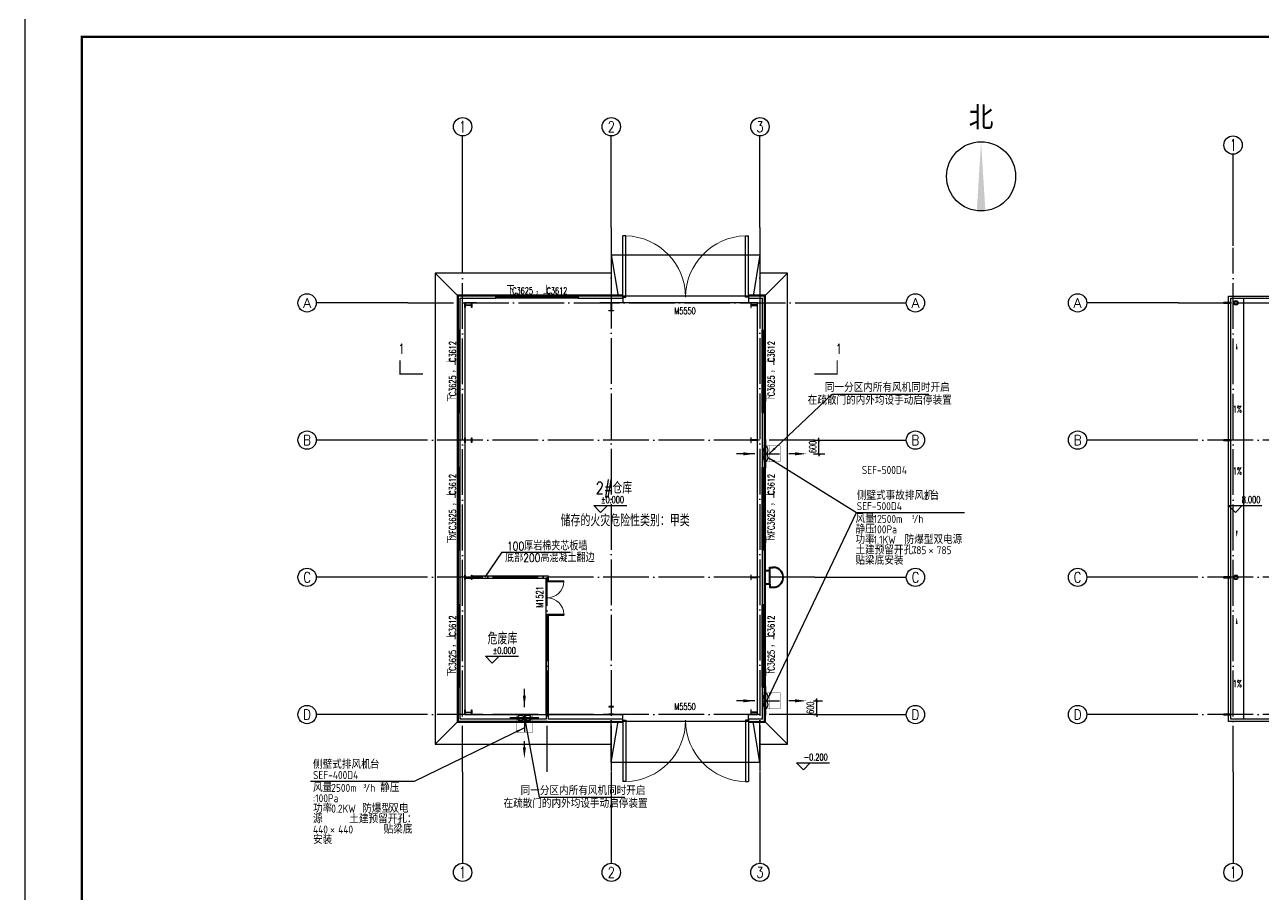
# Model space of a CAD drawing. Extents: x 4857502 to 7068445, y -422737 to 2032183.
# Drawn here: x 4857507 to 4911659, y -401828 to -363812 of the extents above; entities that cross this region are included whole.
import ezdxf
from ezdxf.enums import TextEntityAlignment as Align

# ---------------------------------------------------------------- set-up
doc = ezdxf.new("R2010")
doc.units = 0
doc.header["$LTSCALE"] = 1000
doc.header["$MEASUREMENT"] = 0
doc.linetypes.add('CENTER2', pattern=[1.125, 0.75, -0.125, 0.125, -0.125])
doc.linetypes.add('DOTE', pattern=[2.42, 2, -0.2, 0.02, -0.2])
doc.layers.get('0').update_dxf_attribs({"linetype": 'CONTINUOUS'})
doc.layers.get('Defpoints').update_dxf_attribs({"linetype": 'CONTINUOUS'})
for name, color, linetype in [('11', 134, 'CONTINUOUS'), ('AXIS', 3, 'CONTINUOUS'), ('AXIS_TEXT', 7, 'CONTINUOUS'), ('DIM_ELEV', 3, 'CONTINUOUS'), ('DIM_LEAD', 3, 'CONTINUOUS'), ('DIM_SYMB', 3, 'CONTINUOUS'), ('DOTE', 252, 'CONTINUOUS'), ('DUCT-排烟中心线', 5, 'CENTER2'), ('DUCT-排烟管', 2, 'CONTINUOUS'), ('DUCT-送风标注', 3, 'CONTINUOUS'), ('Prof', 2, 'CONTINUOUS'), ('PUB_DIM', 3, 'CONTINUOUS'), ('PUB_TEXT', 7, 'CONTINUOUS'), ('PUB_TITLE', 4, 'CONTINUOUS'), ('PUB_WALL', 9, 'CONTINUOUS'), ('STAIR', 251, 'CONTINUOUS'), ('TH_DIM', 3, 'CONTINUOUS'), ('TH_TEXT', 7, 'CONTINUOUS'), ('WALL-MOVE', 6, 'CONTINUOUS'), ('WINDOW', 4, 'CONTINUOUS'), ('WINDOW_TEXT', 7, 'CONTINUOUS'), ('雨水管', 5, 'CONTINUOUS')]:
    doc.layers.add(name, color=color, linetype=linetype)
doc.layers.add('_0', color=7, linetype='CONTINUOUS', lineweight=25)
doc.styles.add('_HZTXT', font='txt.shx', dxfattribs={"width": 0.8, "bigfont": 'HZTXT.shx'})
doc.styles.add('_TCH_AXIS', font='COMPLEX', dxfattribs={"bigfont": 'GBCBIG'})
doc.styles.add('_TCH_DIM', font='SIMPLEX', dxfattribs={"bigfont": 'GBCBIG'})
doc.styles.add('_TCH_DIM_T3', font='SIMPLEX', dxfattribs={"width": 0.705882, "bigfont": 'GBCBIG'})
doc.styles.add('_TCH_LABEL', font='COMPLEX', dxfattribs={"bigfont": 'GBCBIG'})
doc.styles.add('_TCH_WINDOW', font='SIMPLEX', dxfattribs={"height": 3.5, "bigfont": 'GBCBIG'})
doc.styles.add('COMPLEX', font='COMPLEX')
doc.styles.add('HT', font='')
doc.styles.get("Standard").update_dxf_attribs({"font": 'SCEIE', "bigfont": 'SCEIC'})
doc.styles.get('HT').set_extended_font_data('SimSun')
doc.dimstyles.new('_TCH_ARCH&&100', dxfattribs={"dimtxt": 297.5, "dimasz": 100, "dimexe": 250, "dimexo": 300, "dimgap": 126.25, "dimtad": 1, "dimdec": 0, "dimzin": 0, "dimdsep": 46, "dimtxsty": '_TCH_DIM_T3', "dimblk": 'ARCHTICK', "dimcen": 0.09, "dimclrt": 7, "dimazin": 2, "dimtfac": 1, "dimtdec": 0, "dimtix": 1, "dimtmove": 2, "dimatfit": 3, "dimfxl": 0, "dimtolj": 1, "dimtzin": 0, "dimarcsym": 0})

# ---------------------------------------------------------------- blocks, each defined once
blk = doc.blocks.new('_NORTH')
blk.add_circle((0, 0), 1200)
blk.add_solid([(-1191, 149), (-1191, -149), (1200, 0)])
blk = doc.blocks.new('_AXISO')
blk.add_circle((0, 0), 0.5)
at = {"layer": 'AXIS_TEXT', "style": 'COMPLEX', "width": 1.041667}
blk.add_attdef('A', text='', height=0.56, dxfattribs=at).set_placement((-0.25, -0.28), (0.25, -0.28), align=Align.FIT)
blk = doc.blocks.new('$TCHSYS$WIN2D')
for p, q in [((-0.5, 0.5), (0.5, 0.5)), ((-0.5, 0.5), (-0.5, -0.5)), ((0.5, 0.5), (0.5, -0.5)), ((0.5, 0.167), (-0.5, 0.167)), ((0.5, -0.167), (-0.5, -0.167)), ((-0.5, -0.5), (0.5, -0.5))]:
    blk.add_line(p, q)
blk = doc.blocks.new('$DorLib2D$00000002')
for p, q in [((-0.5, 0), (-0.5, 0.4875)), ((-0.475, 0.4875), (-0.5, 0.4875)), ((-0.475, 0), (-0.475, 0.4875)), ((0.475, 0), (0.475, 0.4875)), ((0.475, 0.4875), (0.5, 0.4875)), ((0.5, 0), (0.5, 0.4875)), ((-0.5, 0), (-0.475, 0)), ((0.5, 0), (0.475, 0))]:
    blk.add_line(p, q)
at = {"lineweight": 13}
for centre, start, end in [((-0.4875, 0), 0, 88.53072), ((0.4875, 0), 91.46928, 180)]:
    blk.add_arc(centre, 0.4875, start, end, dxfattribs=at)
blk = doc.blocks.new('SEF-550')
at = {"color": 2}
blk.add_line((-150, 630, -5400), (-150, -630, -5400), dxfattribs=at)
at = {"color": 2, "const_width": 20, "elevation": -2700}
blk.add_lwpolyline([(-300, 350), (-300, -350)], dxfattribs=at)
for centre in [(-150, 158, -2700), (-150, -157, -2700)]:
    blk.add_ellipse(centre, major_axis=(0, -158), ratio=0.68873)
at = {"layer": 'DIM_LEAD'}
for p, q in [((-1436, 0), (-1159, 0)), ((324, 0), (1123, 0))]:
    blk.add_line(p, q, dxfattribs=at)
for points in [[(-1936, 0, 0, 133, 0), (-1436, 0, 0, 0, 0)], [(324, 0, 0, 133, 0), (824, 0, 0, 0, 0)]]:
    blk.add_lwpolyline(points, format="xyseb", dxfattribs=at)
at = {"layer": 'DUCT-排烟中心线'}
blk.add_line((0, 0), (-790, 0), dxfattribs=at)
at = {"layer": 'DUCT-排烟管', "const_width": 15}
for points in [[(0, 350), (-790, 350)], [(-790, 350), (-790, -350)], [(0, -350), (0, 350)], [(-790, -350), (0, -350)]]:
    blk.add_lwpolyline(points, dxfattribs=at)
blk = doc.blocks.new('_ArchTick')
at = {"color": 0, "linetype": 'ByBlock', "const_width": 0.4}
blk.add_lwpolyline([(-0.5, -0.5), (0.5, 0.5)], dxfattribs=at)
blk = doc.blocks.new('*D180')
at = {"layer": 'Defpoints', "color": 0}
for p in [(4891689, -381972), (4892234, -381972), (4891689, -382572)]:
    blk.add_point(p, dxfattribs=at)
at = {"layer": 'TH_DIM', "color": 0, "lineweight": -2}
for p, q in [((4891989, -381972), (4892484, -381972)), ((4892234, -381972), (4892234, -381872)), ((4892234, -382572), (4892234, -381972)), ((4891989, -382572), (4892484, -382572)), ((4892234, -382572), (4892234, -382672))]:
    blk.add_line(p, q, dxfattribs=at)
at = {"layer": 'TH_DIM', "color": 0, "lineweight": -2, "xscale": 100, "yscale": 100, "zscale": 100}
for p, rotation in [((4892234, -381972), 270), ((4892234, -382572), 90)]:
    blk.add_blockref('_ArchTick', p, dxfattribs=dict(at, rotation=rotation))
at = {"layer": 'TH_DIM', "color": 7, "insert": (4891959, -382272), "char_height": 297.5, "attachment_point": 5, "rotation": 90, "style": '_TCH_DIM_T3'}
blk.add_mtext('\\A1;600', dxfattribs=at)
blk = doc.blocks.new('*D181')
at = {"layer": 'Defpoints', "color": 0}
for p in [(4891689, -393372), (4892133, -393372), (4891689, -393972)]:
    blk.add_point(p, dxfattribs=at)
at = {"layer": 'TH_DIM', "color": 0, "lineweight": -2}
for p, q in [((4891989, -393372), (4892383, -393372)), ((4892133, -393372), (4892133, -393272)), ((4892133, -393972), (4892133, -393372)), ((4891989, -393972), (4892383, -393972)), ((4892133, -393972), (4892133, -394072))]:
    blk.add_line(p, q, dxfattribs=at)
at = {"layer": 'TH_DIM', "color": 0, "lineweight": -2, "xscale": 100, "yscale": 100, "zscale": 100}
for p, rotation in [((4892133, -393372), 270), ((4892133, -393972), 90)]:
    blk.add_blockref('_ArchTick', p, dxfattribs=dict(at, rotation=rotation))
at = {"layer": 'TH_DIM', "color": 7, "insert": (4891858, -393672), "char_height": 297.5, "attachment_point": 5, "rotation": 90, "style": '_TCH_DIM_T3'}
blk.add_mtext('\\A1;600', dxfattribs=at)

msp = doc.modelspace()

# ---------------------------------------------------------------- hatches: boundary and pattern name
at = {"layer": 'Prof', "linetype": 'ByBlock'}
for points in [[(4877036.1, -376061.7), (4877036.1, -375971.7), (4877052.1, -375971.7), (4877052.1, -376171.7), (4877036.1, -376171.7), (4877036.1, -376081.7), (4876768.1, -376081.7), (4876768.1, -376171.7), (4876752.1, -376171.7), (4876752.1, -375971.7), (4876768.1, -375971.7), (4876768.1, -376061.7)], [(4883142.2, -375987.7), (4883052.2, -375987.7), (4883052.2, -375971.7), (4883252.2, -375971.7), (4883252.2, -375987.7), (4883162.2, -375987.7), (4883162.2, -376305.7), (4883252.2, -376305.7), (4883252.2, -376321.7), (4883052.2, -376321.7), (4883052.2, -376305.7), (4883142.2, -376305.7)], [(4889268.1, -376061.7), (4889268.1, -375971.7), (4889252.1, -375971.7), (4889252.1, -376171.7), (4889268.1, -376171.7), (4889268.1, -376081.7), (4889536.1, -376081.7), (4889536.1, -376171.7), (4889552.1, -376171.7), (4889552.1, -375971.7), (4889536.1, -375971.7), (4889536.1, -376061.7)], [(4877036.1, -381961.7), (4877036.1, -381871.7), (4877052.1, -381871.7), (4877052.1, -382071.7), (4877036.1, -382071.7), (4877036.1, -381981.7), (4876768.1, -381981.7), (4876768.1, -382071.7), (4876752.1, -382071.7), (4876752.1, -381871.7), (4876768.1, -381871.7), (4876768.1, -381961.7)], [(4889268.1, -381961.7), (4889268.1, -381871.7), (4889252.1, -381871.7), (4889252.1, -382071.7), (4889268.1, -382071.7), (4889268.1, -381981.7), (4889536.1, -381981.7), (4889536.1, -382071.7), (4889552.1, -382071.7), (4889552.1, -381871.7), (4889536.1, -381871.7), (4889536.1, -381961.7)], [(4877036.1, -387961.7), (4877036.1, -387871.7), (4877052.1, -387871.7), (4877052.1, -388071.7), (4877036.1, -388071.7), (4877036.1, -387981.7), (4876768.1, -387981.7), (4876768.1, -388071.7), (4876752.1, -388071.7), (4876752.1, -387871.7), (4876768.1, -387871.7), (4876768.1, -387961.7)], [(4889268.1, -387961.7), (4889268.1, -387871.7), (4889252.1, -387871.7), (4889252.1, -388071.7), (4889268.1, -388071.7), (4889268.1, -387981.7), (4889536.1, -387981.7), (4889536.1, -388071.7), (4889552.1, -388071.7), (4889552.1, -387871.7), (4889536.1, -387871.7), (4889536.1, -387961.7)], [(4883142.2, -393955.7), (4883052.2, -393955.7), (4883052.2, -393971.7), (4883252.2, -393971.7), (4883252.2, -393955.7), (4883162.2, -393955.7), (4883162.2, -393637.7), (4883252.2, -393637.7), (4883252.2, -393621.7), (4883052.2, -393621.7), (4883052.2, -393637.7), (4883142.2, -393637.7)], [(4877036.1, -393861.7), (4877036.1, -393771.7), (4877052.1, -393771.7), (4877052.1, -393971.7), (4877036.1, -393971.7), (4877036.1, -393881.7), (4876768.1, -393881.7), (4876768.1, -393971.7), (4876752.1, -393971.7), (4876752.1, -393771.7), (4876768.1, -393771.7), (4876768.1, -393861.7)], [(4889268.1, -393861.7), (4889268.1, -393771.7), (4889252.1, -393771.7), (4889252.1, -393971.7), (4889268.1, -393971.7), (4889268.1, -393881.7), (4889536.1, -393881.7), (4889536.1, -393971.7), (4889552.1, -393971.7), (4889552.1, -393771.7), (4889536.1, -393771.7), (4889536.1, -393861.7)]]:
    msp.add_hatch(color=256, dxfattribs=at).paths.add_polyline_path(points)
at = {"layer": 'PUB_WALL'}
for points in [[(4876452.1, -375671.7), (4876452.1, -377171.7), (4876482.1, -377141.7), (4876482.1, -375701.7)], [(4878102.1, -375671.7), (4876452.1, -375671.7), (4876482.1, -375701.7), (4878072.1, -375701.7)], [(4876552.1, -377171.7), (4876552.1, -375771.7), (4876522.1, -375741.7), (4876522.1, -377141.7)], [(4876552.1, -375771.7), (4878102.1, -375771.7), (4878072.1, -375741.7), (4876522.1, -375741.7)], [(4878102.1, -375771.7), (4878102.1, -375671.7), (4878072.1, -375701.7), (4878072.1, -375741.7)], [(4883652.1, -375671.7), (4881702.1, -375671.7), (4881732.1, -375701.7), (4883622.1, -375701.7)], [(4881702.1, -375671.7), (4881702.1, -375771.7), (4881732.1, -375741.7), (4881732.1, -375701.7)], [(4881702.1, -375771.7), (4883652.1, -375771.7), (4883622.1, -375741.7), (4881732.1, -375741.7)], [(4883652.1, -375771.7), (4883652.1, -375671.7), (4883622.1, -375701.7), (4883622.1, -375741.7)], [(4889852.1, -375671.7), (4889152.1, -375671.7), (4889182.1, -375701.7), (4889822.1, -375701.7)], [(4889152.1, -375671.7), (4889152.1, -375771.7), (4889182.1, -375741.7), (4889182.1, -375701.7)], [(4889152.1, -375771.7), (4889752.1, -375771.7), (4889782.1, -375741.7), (4889182.1, -375741.7)], [(4889752.1, -375771.7), (4889752.1, -377171.7), (4889782.1, -377141.7), (4889782.1, -375741.7)], [(4889852.1, -377171.7), (4889852.1, -375671.7), (4889822.1, -375701.7), (4889822.1, -377141.7)], [(4876452.1, -377171.7), (4876552.1, -377171.7), (4876522.1, -377141.7), (4876482.1, -377141.7)], [(4889752.1, -377171.7), (4889852.1, -377171.7), (4889822.1, -377141.7), (4889782.1, -377141.7)], [(4876552.1, -380771.7), (4876452.1, -380771.7), (4876482.1, -380801.7), (4876522.1, -380801.7)], [(4876452.1, -380771.7), (4876452.1, -383171.7), (4876482.1, -383141.7), (4876482.1, -380801.7)], [(4876552.1, -383171.7), (4876552.1, -380771.7), (4876522.1, -380801.7), (4876522.1, -383141.7)], [(4889852.1, -380771.7), (4889752.1, -380771.7), (4889782.1, -380801.7), (4889822.1, -380801.7)], [(4889752.1, -380771.7), (4889752.1, -383171.7), (4889782.1, -383141.7), (4889782.1, -380801.7)], [(4889852.1, -383171.7), (4889852.1, -380771.7), (4889822.1, -380801.7), (4889822.1, -383141.7)], [(4876452.1, -383171.7), (4876552.1, -383171.7), (4876522.1, -383141.7), (4876482.1, -383141.7)], [(4889752.1, -383171.7), (4889852.1, -383171.7), (4889822.1, -383141.7), (4889782.1, -383141.7)], [(4876552.1, -386771.7), (4876452.1, -386771.7), (4876482.1, -386801.7), (4876522.1, -386801.7)], [(4876452.1, -386771.7), (4876452.1, -389171.7), (4876482.1, -389141.7), (4876482.1, -386801.7)], [(4876552.1, -389171.7), (4876552.1, -386771.7), (4876522.1, -386801.7), (4876522.1, -389141.7)], [(4889852.1, -386771.7), (4889752.1, -386771.7), (4889782.1, -386801.7), (4889822.1, -386801.7)], [(4889752.1, -386771.7), (4889752.1, -389171.7), (4889782.1, -389141.7), (4889782.1, -386801.7)], [(4889852.1, -389171.7), (4889852.1, -386771.7), (4889822.1, -386801.7), (4889822.1, -389141.7)], [(4880402.1, -387921.7), (4877052.1, -387921.7), (4877052.1, -387951.7), (4880372.1, -387951.7)], [(4877052.1, -388021.7), (4877052.1, -387921.7), (4877082.1, -387921.7), (4877082.1, -388021.7)], [(4880302.1, -388021.7), (4877052.1, -388021.7), (4877052.1, -387991.7), (4880332.1, -387991.7)], [(4880302.1, -388021.7), (4880302.1, -388121.7), (4880322.1, -388101.7), (4880322.1, -388001.7)], [(4880302.1, -388121.7), (4880402.1, -388121.7), (4880382.1, -388101.7), (4880322.1, -388101.7)], [(4880402.1, -388121.7), (4880402.1, -387921.7), (4880382.1, -387941.7), (4880382.1, -388101.7)], [(4876452.1, -389171.7), (4876552.1, -389171.7), (4876522.1, -389141.7), (4876482.1, -389141.7)], [(4889752.1, -389171.7), (4889852.1, -389171.7), (4889822.1, -389141.7), (4889782.1, -389141.7)], [(4880402.1, -389621.7), (4880302.1, -389621.7), (4880322.1, -389641.7), (4880382.1, -389641.7)], [(4880302.1, -389621.7), (4880302.1, -394171.7), (4880322.1, -394191.7), (4880322.1, -389641.7)], [(4880402.1, -394171.7), (4880402.1, -389621.7), (4880382.1, -389641.7), (4880382.1, -394191.7)], [(4876552.1, -392771.7), (4876452.1, -392771.7), (4876482.1, -392801.7), (4876522.1, -392801.7)], [(4876452.1, -392771.7), (4876452.1, -394271.7), (4876482.1, -394241.7), (4876482.1, -392801.7)], [(4876552.1, -394171.7), (4876552.1, -392771.7), (4876522.1, -392801.7), (4876522.1, -394201.7)], [(4889852.1, -392771.7), (4889752.1, -392771.7), (4889782.1, -392801.7), (4889822.1, -392801.7)], [(4889752.1, -392771.7), (4889752.1, -394171.7), (4889782.1, -394201.7), (4889782.1, -392801.7)], [(4889852.1, -394271.7), (4889852.1, -392771.7), (4889822.1, -392801.7), (4889822.1, -394241.7)], [(4880302.1, -394171.7), (4876552.1, -394171.7), (4876522.1, -394201.7), (4880332.1, -394201.7)], [(4883652.1, -394171.7), (4880402.1, -394171.7), (4880372.1, -394201.7), (4883622.1, -394201.7)], [(4883652.1, -394271.7), (4883652.1, -394171.7), (4883622.1, -394201.7), (4883622.1, -394241.7)], [(4889752.1, -394171.7), (4889152.1, -394171.7), (4889182.1, -394201.7), (4889782.1, -394201.7)], [(4889152.1, -394171.7), (4889152.1, -394271.7), (4889182.1, -394241.7), (4889182.1, -394201.7)], [(4880352.1, -394271.7), (4876452.1, -394271.7), (4876482.1, -394241.7), (4880352.1, -394241.7)], [(4880352.1, -394271.7), (4883652.1, -394271.7), (4883622.1, -394241.7), (4880352.1, -394241.7)], [(4889152.1, -394271.7), (4889852.1, -394271.7), (4889822.1, -394241.7), (4889182.1, -394241.7)]]:
    msp.add_hatch(color=256, dxfattribs=at).paths.add_polyline_path(points)

# ---------------------------------------------------------------- linework, layer by layer
for p, q in [((4890072.1, -387522.7), (4890252.1, -387522.7)), ((4890072.1, -387671.7), (4890072.1, -387522.7)), ((4890102.1, -387551.7), (4890237.3, -387551.7)), ((4890102.1, -387671.7), (4890102.1, -387551.7)), ((4890072.1, -388271.7), (4890072.1, -388420.7)), ((4890072.1, -388420.7), (4890252.1, -388420.7)), ((4890102.1, -388271.7), (4890102.1, -388391.7)), ((4890102.1, -388391.7), (4890237.3, -388391.7))]:
    msp.add_line(p, q)
for points in [[(4910791.1, -375771.7), (4910791.1, -394171.7)], [(4889852.1, -388271.7), (4890102.1, -388271.7), (4890102.1, -387671.7), (4889852.1, -387671.7)], [(4889852.1, -388241.7), (4890072.1, -388241.7), (4890072.1, -387701.7), (4889852.1, -387701.7)]]:
    msp.add_lwpolyline(points)
at = {"color": 0}
msp.add_lwpolyline([(4880302.1, -388021.7), (4876752.1, -388021.7), (4876752.1, -393971.7), (4880302.1, -393971.7)], close=True, dxfattribs=at)
for radius, start, end in [(450, 266.17745, 93.82255), (420, 270, 90)]:
    msp.add_arc((4890237.3, -387971.7), radius, start, end)
at = {"layer": '11'}
for centre, radius in [((4910462.1, -375971.7), 100), ((4910462.1, -375971.7), 80), ((4910462.1, -387971.7), 100), ((4910462.1, -387971.7), 80)]:
    msp.add_circle(centre, radius, dxfattribs=at)
at = {"layer": '_0', "color": 0}
for p, q in [((4883652.1, -375671.7), (4883652.1, -375631.7)), ((4883652.1, -375771.7), (4883652.1, -375971.7)), ((4889152.1, -375671.7), (4889152.1, -375631.7)), ((4889152.1, -375771.7), (4889152.1, -375971.7)), ((4910791.1, -381971.7), (4910341.1, -381971.7)), ((4883652.1, -394171.7), (4883652.1, -393971.7)), ((4889152.1, -394171.7), (4889152.1, -393971.7)), ((4883652.1, -394271.7), (4883652.1, -394311.7)), ((4889152.1, -394271.7), (4889152.1, -394311.7))]:
    msp.add_line(p, q, dxfattribs=at)
for points in [[(4883652.1, -375631.7), (4876412.1, -375631.7), (4876412.1, -394311.7), (4883652.1, -394311.7)], [(4889152.1, -394311.7), (4889892.1, -394311.7), (4889892.1, -375631.7), (4889152.1, -375631.7)], [(4877252.1, -375971.7), (4876752.1, -375971.7), (4876752.1, -393971.7), (4880302.1, -393971.7)], [(4889152.1, -393971.7), (4889552.1, -393971.7), (4889552.1, -375971.7), (4882652.1, -375971.7)], [(4880402.1, -393971.7), (4883652.1, -393971.7)]]:
    msp.add_lwpolyline(points, dxfattribs=at)
for points in [[(4910141.1, -375671.7), (4923541.1, -375671.7), (4923541.1, -394271.7), (4910141.1, -394271.7)], [(4910241.1, -375771.7), (4923441.1, -375771.7), (4923441.1, -394171.7), (4910241.1, -394171.7)]]:
    msp.add_lwpolyline(points, close=True, dxfattribs=at)
at = {"layer": 'AXIS', "color": 0}
for p, q in [((4876652.1, -372671.7), (4876652.1, -368671.7)), ((4883152.1, -372671.7), (4883152.1, -368671.7)), ((4889652.1, -372671.7), (4889652.1, -368671.7)), ((4910341.1, -373471.7), (4910341.1, -369471.7)), ((4874252.1, -375971.7), (4870252.1, -375971.7)), ((4892052.1, -375971.7), (4896052.1, -375971.7)), ((4907941.1, -375971.7), (4903941.1, -375971.7)), ((4874252.1, -381971.7), (4870252.1, -381971.7)), ((4892052.1, -381971.7), (4896052.1, -381971.7)), ((4907941.1, -381971.7), (4903941.1, -381971.7)), ((4874252.1, -387971.7), (4870252.1, -387971.7)), ((4892052.1, -387971.7), (4896052.1, -387971.7)), ((4907941.1, -387971.7), (4903941.1, -387971.7)), ((4874252.1, -393971.7), (4870252.1, -393971.7)), ((4892052.1, -393971.7), (4896052.1, -393971.7)), ((4907941.1, -393971.7), (4903941.1, -393971.7)), ((4876652.1, -396471.7), (4876652.1, -400471.7)), ((4883152.1, -396471.7), (4883152.1, -400471.7)), ((4889652.1, -396471.7), (4889652.1, -400471.7)), ((4910341.1, -396471.7), (4910341.1, -400471.7))]:
    msp.add_line(p, q, dxfattribs=at)
at = {"layer": 'DIM_ELEV'}
for p, q in [((4882682.4, -385132.9), (4882382.4, -384832.9)), ((4882382.4, -384832.9), (4883832.4, -384832.9)), ((4882682.4, -385132.9), (4882982.4, -384832.9)), ((4910441.1, -385132.9), (4910141.1, -384832.9)), ((4910141.1, -384832.9), (4911591.1, -384832.9)), ((4910441.1, -385132.9), (4910741.1, -384832.9)), ((4877951.4, -391724.3), (4877651.4, -391424.3)), ((4877651.4, -391424.3), (4879101.4, -391424.3)), ((4877951.4, -391724.3), (4878251.4, -391424.3)), ((4891550.7, -396388.1), (4891250.7, -396088.1)), ((4891250.7, -396088.1), (4892700.7, -396088.1)), ((4891550.7, -396388.1), (4891850.7, -396088.1))]:
    msp.add_line(p, q, dxfattribs=at)
at = {"layer": 'DIM_LEAD', "color": 0}
for p, q in [((4890052.1, -382571.7), (4892815.4, -379962.5)), ((4892815.4, -379962.5), (4897044.6, -379962.5)), ((4879352.1, -394121.7), (4880001.7, -397590.9)), ((4880001.7, -397590.9), (4883745.2, -397590.9))]:
    msp.add_line(p, q, dxfattribs=at)
for points in [[(4890052.1, -382571.7, 0, 93.3, 0), (4890306.6, -382331.4, 0, 0, 0)], [(4879352.1, -394121.7, 0, 93.3, 0), (4879416.5, -394465.7, 0, 0, 0)]]:
    msp.add_lwpolyline(points, format="xyseb", dxfattribs=at)
at = {"layer": 'DIM_SYMB'}
for points in [[(4910499.3, -380367, 0, 0, 0), (4910499.3, -377707.7, 0, 80, 0), (4910499.3, -378007.7, 0, 0, 0)], [(4910499.3, -383576.3, 0, 0, 0), (4910499.3, -386235.6, 0, 80, 0), (4910499.3, -385935.6, 0, 0, 0)], [(4910499.3, -392367, 0, 0, 0), (4910499.3, -389707.7, 0, 80, 0), (4910499.3, -390007.7, 0, 0, 0)]]:
    msp.add_lwpolyline(points, format="xyseb", dxfattribs=at)
at = {"layer": 'DIM_SYMB', "color": 0, "const_width": 50}
for points in [[(4873913.8, -378481.4), (4873913.8, -379081.4), (4874913.8, -379081.4)], [(4892032.5, -379081.4), (4893032.5, -379081.4), (4893032.5, -378481.4)]]:
    msp.add_lwpolyline(points, dxfattribs=at)
at = {"layer": 'DOTE', "linetype": 'DOTE'}
for p, q in [((4876652.1, -396471.7), (4876652.1, -372671.7)), ((4883152.1, -372671.7), (4883152.1, -396471.7)), ((4889652.1, -372671.7), (4889652.1, -396471.7)), ((4910341.1, -396471.7), (4910341.1, -373571.7)), ((4874252.1, -375971.7), (4892052.1, -375971.7)), ((4907941.1, -375971.7), (4925741.1, -375971.7)), ((4892052.1, -381971.7), (4874252.1, -381971.7)), ((4925741.1, -381971.7), (4907941.1, -381971.7)), ((4892052.1, -387971.7), (4874252.1, -387971.7)), ((4880352.1, -396471.7), (4880352.1, -387971.7)), ((4925741.1, -387971.7), (4907941.1, -387971.7)), ((4892052.1, -393971.7), (4874252.1, -393971.7)), ((4925741.1, -393971.7), (4907941.1, -393971.7))]:
    msp.add_line(p, q, dxfattribs=at)
at = {"layer": 'DUCT-送风标注'}
for p, q in [((4890010.6, -382729.2), (4893874.6, -385140.2)), ((4890010.6, -382729.2), (4893874.6, -385140.2)), ((4889982.3, -393320.2), (4893874.6, -385140.2)), ((4893874.6, -385140.2), (4898595.6, -385140.2)), ((4879352.1, -394555.5), (4874532, -396897.1)), ((4879352.1, -394555.5), (4874532, -396897.1)), ((4874532, -396897.1), (4870005.6, -396897.1))]:
    msp.add_line(p, q, dxfattribs=at)
for points in [[(4890010.6, -382729.2, 0, 93.3, 0), (4890307.5, -382914.4, 0, 0, 0)], [(4890010.6, -382729.2, 0, 93.3, 0), (4890307.5, -382914.4, 0, 0, 0)], [(4889982.3, -393320.2, 0, 93.3, 0), (4890132.7, -393004.1, 0, 0, 0)], [(4879352.1, -394555.5, 0, 93.3, 0), (4879037.3, -394708.4, 0, 0, 0)], [(4879352.1, -394555.5, 0, 93.3, 0), (4879037.3, -394708.4, 0, 0, 0)]]:
    msp.add_lwpolyline(points, format="xyseb", dxfattribs=at)
at = {"layer": 'Prof', "linetype": 'ByBlock'}
for points in [[(4876752.1, -376171.7), (4876752.1, -375971.7), (4876768.1, -375971.7), (4876768.1, -376061.7), (4877036.1, -376061.7), (4877036.1, -375971.7), (4877052.1, -375971.7), (4877052.1, -376171.7), (4877036.1, -376171.7), (4877036.1, -376081.7), (4876768.1, -376081.7), (4876768.1, -376171.7)], [(4883252.2, -376321.7), (4883052.2, -376321.7), (4883052.2, -376305.7), (4883142.2, -376305.7), (4883142.2, -375987.7), (4883052.2, -375987.7), (4883052.2, -375971.7), (4883252.2, -375971.7), (4883252.2, -375987.7), (4883162.2, -375987.7), (4883162.2, -376305.7), (4883252.2, -376305.7)], [(4889552.1, -376171.7), (4889552.1, -375971.7), (4889536.1, -375971.7), (4889536.1, -376061.7), (4889268.1, -376061.7), (4889268.1, -375971.7), (4889252.1, -375971.7), (4889252.1, -376171.7), (4889268.1, -376171.7), (4889268.1, -376081.7), (4889536.1, -376081.7), (4889536.1, -376171.7)], [(4876752.1, -382071.7), (4876752.1, -381871.7), (4876768.1, -381871.7), (4876768.1, -381961.7), (4877036.1, -381961.7), (4877036.1, -381871.7), (4877052.1, -381871.7), (4877052.1, -382071.7), (4877036.1, -382071.7), (4877036.1, -381981.7), (4876768.1, -381981.7), (4876768.1, -382071.7)], [(4889552.1, -382071.7), (4889552.1, -381871.7), (4889536.1, -381871.7), (4889536.1, -381961.7), (4889268.1, -381961.7), (4889268.1, -381871.7), (4889252.1, -381871.7), (4889252.1, -382071.7), (4889268.1, -382071.7), (4889268.1, -381981.7), (4889536.1, -381981.7), (4889536.1, -382071.7)], [(4876752.1, -388071.7), (4876752.1, -387871.7), (4876768.1, -387871.7), (4876768.1, -387961.7), (4877036.1, -387961.7), (4877036.1, -387871.7), (4877052.1, -387871.7), (4877052.1, -388071.7), (4877036.1, -388071.7), (4877036.1, -387981.7), (4876768.1, -387981.7), (4876768.1, -388071.7)], [(4889552.1, -388071.7), (4889552.1, -387871.7), (4889536.1, -387871.7), (4889536.1, -387961.7), (4889268.1, -387961.7), (4889268.1, -387871.7), (4889252.1, -387871.7), (4889252.1, -388071.7), (4889268.1, -388071.7), (4889268.1, -387981.7), (4889536.1, -387981.7), (4889536.1, -388071.7)], [(4883252.2, -393621.7), (4883052.2, -393621.7), (4883052.2, -393637.7), (4883142.2, -393637.7), (4883142.2, -393955.7), (4883052.2, -393955.7), (4883052.2, -393971.7), (4883252.2, -393971.7), (4883252.2, -393955.7), (4883162.2, -393955.7), (4883162.2, -393637.7), (4883252.2, -393637.7)], [(4876752.1, -393971.7), (4876752.1, -393771.7), (4876768.1, -393771.7), (4876768.1, -393861.7), (4877036.1, -393861.7), (4877036.1, -393771.7), (4877052.1, -393771.7), (4877052.1, -393971.7), (4877036.1, -393971.7), (4877036.1, -393881.7), (4876768.1, -393881.7), (4876768.1, -393971.7)], [(4889552.1, -393971.7), (4889552.1, -393771.7), (4889536.1, -393771.7), (4889536.1, -393861.7), (4889268.1, -393861.7), (4889268.1, -393771.7), (4889252.1, -393771.7), (4889252.1, -393971.7), (4889268.1, -393971.7), (4889268.1, -393881.7), (4889536.1, -393881.7), (4889536.1, -393971.7)]]:
    msp.add_lwpolyline(points, close=True, dxfattribs=at)
at = {"layer": 'PUB_DIM'}
for q in [(4877629.5, -387971.7), (4881368.1, -386867.2)]:
    msp.add_line((4878373.5, -386867.2), q, dxfattribs=at)
at = {"layer": 'PUB_TITLE', "color": 4}
msp.add_lwpolyline([(4857507.2, -422737.3), (4941607.2, -422737.3), (4941607.2, -363337.3), (4857507.2, -363337.3)], close=True, dxfattribs=at)
at = {"layer": 'PUB_TITLE', "color": 4, "const_width": 100}
msp.add_lwpolyline([(4860007.2, -421737.3), (4940607.2, -421737.3), (4940607.2, -364337.3), (4860007.2, -364337.3)], close=True, dxfattribs=at)
at = {"layer": 'STAIR'}
for p, q in [((4883152.1, -373871.7), (4889652.1, -373871.7)), ((4883152.1, -373871.7), (4883452.1, -375671.7)), ((4883152.1, -373871.7), (4883152.1, -375671.7)), ((4889652.1, -373871.7), (4889352.1, -375671.7)), ((4889652.1, -373871.7), (4889652.1, -375671.7)), ((4876412.1, -375631.7), (4875452.1, -374671.7)), ((4889892.1, -375631.7), (4890852.1, -374671.7)), ((4875452.1, -395271.7), (4876412.1, -394311.7)), ((4883152.1, -396071.7), (4883452.1, -394271.7)), ((4883152.1, -396071.7), (4883152.1, -394271.7)), ((4889652.1, -396071.7), (4889352.1, -394271.7)), ((4889652.1, -396071.7), (4889652.1, -394271.7)), ((4890852.1, -395271.7), (4889892.1, -394311.7)), ((4889652.1, -396071.7), (4883152.1, -396071.7))]:
    msp.add_line(p, q, dxfattribs=at)
for points in [[(4883152.1, -374671.7), (4875452.1, -374671.7), (4875452.1, -395271.7), (4883152.1, -395271.7)], [(4889652.1, -395271.7), (4890852.1, -395271.7), (4890852.1, -374671.7), (4889652.1, -374671.7)]]:
    msp.add_lwpolyline(points, dxfattribs=at)
at = {"layer": 'WALL-MOVE'}
for p, q in [((4876452.1, -375671.7), (4876452.1, -377171.7)), ((4878102.1, -375671.7), (4876452.1, -375671.7)), ((4876552.1, -377171.7), (4876552.1, -375771.7)), ((4876552.1, -375771.7), (4878102.1, -375771.7)), ((4878102.1, -375771.7), (4878102.1, -375671.7)), ((4883652.1, -375671.7), (4881702.1, -375671.7)), ((4881702.1, -375671.7), (4881702.1, -375771.7)), ((4881702.1, -375771.7), (4883652.1, -375771.7)), ((4883652.1, -375771.7), (4883652.1, -375671.7)), ((4889852.1, -375671.7), (4889152.1, -375671.7)), ((4889152.1, -375671.7), (4889152.1, -375771.7)), ((4889152.1, -375771.7), (4889752.1, -375771.7)), ((4889752.1, -375771.7), (4889752.1, -377171.7)), ((4889852.1, -377171.7), (4889852.1, -375671.7)), ((4876452.1, -377171.7), (4876552.1, -377171.7)), ((4889752.1, -377171.7), (4889852.1, -377171.7)), ((4876552.1, -380771.7), (4876452.1, -380771.7)), ((4876452.1, -380771.7), (4876452.1, -383171.7)), ((4876552.1, -383171.7), (4876552.1, -380771.7)), ((4889852.1, -380771.7), (4889752.1, -380771.7)), ((4889752.1, -380771.7), (4889752.1, -383171.7)), ((4889852.1, -383171.7), (4889852.1, -380771.7)), ((4876452.1, -383171.7), (4876552.1, -383171.7)), ((4889752.1, -383171.7), (4889852.1, -383171.7)), ((4876552.1, -386771.7), (4876452.1, -386771.7)), ((4876452.1, -386771.7), (4876452.1, -389171.7)), ((4876552.1, -389171.7), (4876552.1, -386771.7)), ((4889852.1, -386771.7), (4889752.1, -386771.7)), ((4889752.1, -386771.7), (4889752.1, -389171.7)), ((4889852.1, -389171.7), (4889852.1, -386771.7)), ((4880402.1, -387921.7), (4877052.1, -387921.7)), ((4877052.1, -388021.7), (4877052.1, -387921.7)), ((4880302.1, -388021.7), (4877052.1, -388021.7)), ((4880302.1, -388021.7), (4880302.1, -388121.7)), ((4880302.1, -388121.7), (4880402.1, -388121.7)), ((4880402.1, -388121.7), (4880402.1, -387921.7)), ((4876452.1, -389171.7), (4876552.1, -389171.7)), ((4889752.1, -389171.7), (4889852.1, -389171.7)), ((4880402.1, -389621.7), (4880302.1, -389621.7)), ((4880302.1, -389621.7), (4880302.1, -394171.7)), ((4880402.1, -394171.7), (4880402.1, -389621.7)), ((4876552.1, -392771.7), (4876452.1, -392771.7)), ((4876452.1, -392771.7), (4876452.1, -394271.7)), ((4876552.1, -394171.7), (4876552.1, -392771.7)), ((4889852.1, -392771.7), (4889752.1, -392771.7)), ((4889752.1, -392771.7), (4889752.1, -394171.7)), ((4889852.1, -394271.7), (4889852.1, -392771.7)), ((4880302.1, -394171.7), (4876552.1, -394171.7)), ((4883652.1, -394171.7), (4880402.1, -394171.7)), ((4883652.1, -394271.7), (4883652.1, -394171.7)), ((4889752.1, -394171.7), (4889152.1, -394171.7)), ((4889152.1, -394171.7), (4889152.1, -394271.7)), ((4880352.1, -394271.7), (4876452.1, -394271.7)), ((4880352.1, -394271.7), (4883652.1, -394271.7)), ((4889152.1, -394271.7), (4889852.1, -394271.7))]:
    msp.add_line(p, q, dxfattribs=at)
at = {"layer": 'WINDOW'}
for p, q in [((4889152.1, -375671.7), (4883652.1, -375671.7)), ((4889152.1, -394271.7), (4883652.1, -394271.7))]:
    msp.add_line(p, q, dxfattribs=at)
at = {"layer": '雨水管'}
for points in [[(4910241.1, -375938.9), (4910241.1, -376004.5), (4909941.1, -376004.5), (4909941.1, -375938.9)], [(4910241.1, -381938.9), (4910241.1, -382004.5), (4909941.1, -382004.5), (4909941.1, -381938.9)], [(4910241.1, -387938.9), (4910241.1, -388004.5), (4909941.1, -388004.5), (4909941.1, -387938.9)], [(4910241.1, -393938.9), (4910241.1, -394004.5), (4909941.1, -394004.5), (4909941.1, -393938.9)]]:
    msp.add_lwpolyline(points, close=True, dxfattribs=at)

# ---------------------------------------------------------------- block references
at = {"xscale": -1}
for p in [(4889752.1, -382571.7), (4889752.1, -393371.7)]:
    msp.add_blockref('SEF-550', p, dxfattribs=at)
at = {"xscale": -1, "rotation": 270}
msp.add_blockref('SEF-550', (4879352.1, -393971.7), dxfattribs=at)
at = {"layer": 'AXIS', "color": 0}
ref = msp.add_blockref('_AXISO', (4876652.1, -368271.7), dxfattribs=dict(at, xscale=800, yscale=800, zscale=800))
ref.add_attrib('A', '1', dxfattribs={"layer": 'AXIS_TEXT', "color": 0, "height": 514.7, "style": '_TCH_AXIS'}).set_placement((4876541.8, -368529), (4876762.4, -368529), align=Align.FIT)
ref = msp.add_blockref('_AXISO', (4883152.1, -368271.7), dxfattribs=dict(at, xscale=800, yscale=800, zscale=800))
ref.add_attrib('A', '2', dxfattribs={"layer": 'AXIS_TEXT', "color": 0, "height": 465.9, "style": '_TCH_AXIS'}).set_placement((4882996.8, -368504.6), (4883307.4, -368504.6), align=Align.FIT)
ref = msp.add_blockref('_AXISO', (4889652.1, -368271.7), dxfattribs=dict(at, xscale=800, yscale=800, zscale=800))
ref.add_attrib('A', '3', dxfattribs={"layer": 'AXIS_TEXT', "color": 0, "height": 465.9, "style": '_TCH_AXIS'}).set_placement((4889496.8, -368504.6), (4889807.4, -368504.6), align=Align.FIT)
ref = msp.add_blockref('_AXISO', (4910341.1, -369071.7), dxfattribs=dict(at, xscale=800, yscale=800, zscale=800))
ref.add_attrib('A', '1', dxfattribs={"layer": 'AXIS_TEXT', "color": 0, "height": 514.7, "style": '_TCH_AXIS'}).set_placement((4910230.8, -369329), (4910451.4, -369329), align=Align.FIT)
ref = msp.add_blockref('_AXISO', (4869852.1, -375971.7), dxfattribs=dict(at, xscale=800, yscale=800, zscale=800))
ref.add_attrib('A', 'A', dxfattribs={"layer": 'AXIS_TEXT', "color": 0, "height": 425.2, "style": '_TCH_AXIS'}).set_placement((4869669.9, -376184.2), (4870034.3, -376184.2), align=Align.FIT)
ref = msp.add_blockref('_AXISO', (4896452.1, -375971.7), dxfattribs=dict(at, xscale=800, yscale=800, zscale=800))
ref.add_attrib('A', 'A', dxfattribs={"layer": 'AXIS_TEXT', "color": 0, "height": 425.2, "style": '_TCH_AXIS'}).set_placement((4896269.9, -376184.2), (4896634.3, -376184.2), align=Align.FIT)
ref = msp.add_blockref('_AXISO', (4903541.1, -375971.7), dxfattribs=dict(at, xscale=800, yscale=800, zscale=800))
ref.add_attrib('A', 'A', dxfattribs={"layer": 'AXIS_TEXT', "color": 0, "height": 425.2, "style": '_TCH_AXIS'}).set_placement((4903358.8, -376184.2), (4903723.3, -376184.2), align=Align.FIT)
ref = msp.add_blockref('_AXISO', (4869852.1, -381971.7), dxfattribs=dict(at, xscale=800, yscale=800, zscale=800))
ref.add_attrib('A', 'B', dxfattribs={"layer": 'AXIS_TEXT', "color": 0, "height": 435.3, "style": '_TCH_AXIS'}).set_placement((4869675.9, -382189.3), (4870028.3, -382189.3), align=Align.FIT)
ref = msp.add_blockref('_AXISO', (4896452.1, -381971.7), dxfattribs=dict(at, xscale=800, yscale=800, zscale=800))
ref.add_attrib('A', 'B', dxfattribs={"layer": 'AXIS_TEXT', "color": 0, "height": 435.3, "style": '_TCH_AXIS'}).set_placement((4896275.9, -382189.3), (4896628.3, -382189.3), align=Align.FIT)
ref = msp.add_blockref('_AXISO', (4903541.1, -381971.7), dxfattribs=dict(at, xscale=800, yscale=800, zscale=800))
ref.add_attrib('A', 'B', dxfattribs={"layer": 'AXIS_TEXT', "color": 0, "height": 435.3, "style": '_TCH_AXIS'}).set_placement((4903364.9, -382189.3), (4903717.2, -382189.3), align=Align.FIT)
ref = msp.add_blockref('_AXISO', (4869852.1, -387971.7), dxfattribs=dict(at, xscale=800, yscale=800, zscale=800))
ref.add_attrib('A', 'C', dxfattribs={"layer": 'AXIS_TEXT', "color": 0, "height": 455.7, "style": '_TCH_AXIS'}).set_placement((4869689.4, -388199.5), (4870014.8, -388199.5), align=Align.FIT)
ref = msp.add_blockref('_AXISO', (4896452.1, -387971.7), dxfattribs=dict(at, xscale=800, yscale=800, zscale=800))
ref.add_attrib('A', 'C', dxfattribs={"layer": 'AXIS_TEXT', "color": 0, "height": 455.7, "style": '_TCH_AXIS'}).set_placement((4896289.4, -388199.5), (4896614.8, -388199.5), align=Align.FIT)
ref = msp.add_blockref('_AXISO', (4903541.1, -387971.7), dxfattribs=dict(at, xscale=800, yscale=800, zscale=800))
ref.add_attrib('A', 'C', dxfattribs={"layer": 'AXIS_TEXT', "color": 0, "height": 455.7, "style": '_TCH_AXIS'}).set_placement((4903378.3, -388199.5), (4903703.8, -388199.5), align=Align.FIT)
ref = msp.add_blockref('_AXISO', (4869852.1, -393971.7), dxfattribs=dict(at, xscale=800, yscale=800, zscale=800))
ref.add_attrib('A', 'D', dxfattribs={"layer": 'AXIS_TEXT', "color": 0, "height": 435.3, "style": '_TCH_AXIS'}).set_placement((4869675.9, -394189.3), (4870028.3, -394189.3), align=Align.FIT)
ref = msp.add_blockref('_AXISO', (4896452.1, -393971.7), dxfattribs=dict(at, xscale=800, yscale=800, zscale=800))
ref.add_attrib('A', 'D', dxfattribs={"layer": 'AXIS_TEXT', "color": 0, "height": 435.3, "style": '_TCH_AXIS'}).set_placement((4896275.9, -394189.3), (4896628.3, -394189.3), align=Align.FIT)
ref = msp.add_blockref('_AXISO', (4903541.1, -393971.7), dxfattribs=dict(at, xscale=800, yscale=800, zscale=800))
ref.add_attrib('A', 'D', dxfattribs={"layer": 'AXIS_TEXT', "color": 0, "height": 435.3, "style": '_TCH_AXIS'}).set_placement((4903364.9, -394189.3), (4903717.2, -394189.3), align=Align.FIT)
ref = msp.add_blockref('_AXISO', (4876652.1, -400871.7), dxfattribs=dict(at, xscale=800, yscale=800, zscale=800))
ref.add_attrib('A', '1', dxfattribs={"layer": 'AXIS_TEXT', "color": 0, "height": 514.7, "style": '_TCH_AXIS'}).set_placement((4876541.8, -401129), (4876762.4, -401129), align=Align.FIT)
ref = msp.add_blockref('_AXISO', (4883152.1, -400871.7), dxfattribs=dict(at, xscale=800, yscale=800, zscale=800))
ref.add_attrib('A', '2', dxfattribs={"layer": 'AXIS_TEXT', "color": 0, "height": 465.9, "style": '_TCH_AXIS'}).set_placement((4882996.8, -401104.6), (4883307.4, -401104.6), align=Align.FIT)
ref = msp.add_blockref('_AXISO', (4889652.1, -400871.7), dxfattribs=dict(at, xscale=800, yscale=800, zscale=800))
ref.add_attrib('A', '3', dxfattribs={"layer": 'AXIS_TEXT', "color": 0, "height": 465.9, "style": '_TCH_AXIS'}).set_placement((4889496.8, -401104.6), (4889807.4, -401104.6), align=Align.FIT)
ref = msp.add_blockref('_AXISO', (4910341.1, -400871.7), dxfattribs=dict(at, xscale=800, yscale=800, zscale=800))
ref.add_attrib('A', '1', dxfattribs={"layer": 'AXIS_TEXT', "color": 0, "height": 514.7, "style": '_TCH_AXIS'}).set_placement((4910230.8, -401129), (4910451.4, -401129), align=Align.FIT)
at = {"layer": 'PUB_DIM', "xscale": 1.260000000009313, "yscale": 1.260000000009313, "zscale": 1.260000000009313, "rotation": 90}
msp.add_blockref('_NORTH', (4899321.9, -370441, -12083.9), dxfattribs=at)
at = {"layer": 'WINDOW'}
ref = msp.add_blockref('$DorLib2D$00000002', (4886402.1, -375721.7), dxfattribs=dict(at, xscale=-5500, yscale=-5500, zscale=-5500, rotation=180))
ref.add_attrib('A', 'M5550', (4885912.1, -376469.3), dxfattribs={"layer": 'WINDOW_TEXT', "height": 297.5, "style": '_TCH_WINDOW', "width": 0.705882})
at = {"layer": 'WINDOW', "xscale": 3600, "zscale": 3600}
for p, yscale, rotation in [((4879902.1, -375721.7), 100, 180), ((4876502.1, -378971.7), -100, 90), ((4889802.1, -378971.7), 100, 90), ((4876502.1, -384971.7), -100, 90), ((4889802.1, -384971.7), 100, 90), ((4876502.1, -390971.7), -100, 90), ((4889802.1, -390971.7), 100, 90)]:
    msp.add_blockref('$TCHSYS$WIN2D', p, dxfattribs=dict(at, yscale=yscale, rotation=rotation))
at = {"layer": 'WINDOW', "color": 0}
ref = msp.add_blockref('$DorLib2D$00000002', (4880352.1, -388871.7), dxfattribs=dict(at, xscale=1500, yscale=1500, zscale=1500, rotation=270))
ref.add_attrib('A', 'M1521', (4880171, -389296.7), dxfattribs={"layer": 'WINDOW_TEXT', "color": 0, "height": 297.5, "rotation": 90, "style": '_TCH_WINDOW', "width": 0.705882})
at = {"layer": 'WINDOW'}
ref = msp.add_blockref('$DorLib2D$00000002', (4886402.1, -394221.7), dxfattribs=dict(at, xscale=5500, yscale=5500, zscale=5500, rotation=180))
ref.add_attrib('A', 'M5550', (4885912.1, -393771.5), dxfattribs={"layer": 'WINDOW_TEXT', "height": 297.5, "style": '_TCH_WINDOW', "width": 0.705882})

# ---------------------------------------------------------------- texts
at = {"layer": 'DIM_LEAD', "color": 7}
for s, p in [('同一分区内所有风机同时开启', (4892488.8, -379857.5)), ('在疏散门的内外均设手动启停装置', (4891739.2, -380417.5)), ('同一分区内所有风机同时开启', (4879189.4, -397485.9)), ('在疏散门的内外均设手动启停装置', (4878439.8, -398045.9))]:
    msp.add_text(s, height=350, dxfattribs=at).set_placement(p)
at = {"layer": 'DUCT-送风标注', "color": 7}
for s, height, p in [('侧壁式事故排风机', 350, (4893886.3, -384580.2)), ('2', 350, (4896823.8, -384580.2)), ('台', 350, (4897073.8, -384580.2)), ('SEF-500D4', 350, (4893886.3, -385035.2)), ('风量', 350, (4893829.8, -385595.2)), (':12500m', 350, (4894529.8, -385595.2)), ('3', 175, (4896279.8, -385420.2)), ('/h', 350, (4896367.3, -385595.2)), ('静压', 350, (4893829.8, -386050.2)), (':100Pa', 350, (4894529.8, -386050.2)), ('功率', 350, (4893829.8, -386505.2)), ('土建预留开孔：', 350, (4893829.8, -386960.2)), (':1.1KW', 350, (4894529.8, -386505.2)), ('防爆型双电源', 350, (4895979.8, -386505.2)), ('785', 350, (4896279.8, -386960.2)), ('785', 350, (4897379.8, -386960.2)), ('贴梁底安装', 350, (4893829.8, -387415.2)), ('×', 350, (4897029.8, -386960.2)), ('侧壁式排风机', 350, (4870110.6, -396337.1)), ('1', 350, (4872348.1, -396337.1)), ('台', 350, (4872598.1, -396337.1)), ('SEF-400D4', 350, (4870110.6, -396792.1)), ('风量', 350, (4870110.6, -397352.1)), (':100Pa', 350, (4870110.6, -397807.1)), (':2500m', 350, (4870810.6, -397352.1)), ('3', 175, (4872310.6, -397177.1)), ('/h', 350, (4872398.1, -397352.1)), ('静压', 350, (4873048.1, -397352.1)), ('功率', 350, (4870110.6, -398262.1)), (':0.2KW', 350, (4870810.6, -398262.1)), ('防爆型', 350, (4872260.6, -398262.1)), ('双电', 350, (4873448.1, -398262.1)), ('源', 350, (4870110.6, -398717.1)), ('土建预留开孔：', 350, (4871698.1, -398717.1)), ('440', 350, (4870110.6, -399172.1)), ('×', 350, (4870860.6, -399172.1)), ('440', 350, (4871210.6, -399172.1)), ('贴梁底', 350, (4873198.1, -399172.1)), ('安装', 350, (4870110.6, -399627.1))]:
    msp.add_text(s, height=height, dxfattribs=at).set_placement(p)
at = {"layer": 'PUB_DIM'}
for s, height, style, width, p in [('北', 900.8, 'HT', 0.88, (4898780.3, -368292.7, -12083.9)), ('2#仓库', 517.24, '_HZTXT', 0.8, (4882472.7, -384316)), ('储存的火灾危险性类别：甲类', 517.241, '_HZTXT', 0.8, (4880933.9, -385741)), ('100厚岩棉夹芯板墙', 365.69, '_HZTXT', 0.8, (4878593, -386791.8)), ('底部200高混凝土翻边', 365.69, '_HZTXT', 0.8, (4878511.6, -387300.6)), ('危废库', 517.24, '_HZTXT', 0.8, (4877741.8, -390907.3))]:
    msp.add_text(s, height=height, dxfattribs=dict(at, style=style, width=width)).set_placement(p)
at = {"layer": 'PUB_TEXT', "color": 0, "style": '_TCH_LABEL', "width": 0.705882}
for p in [(4873849.5, -378193.9), (4892968.2, -378193.9)]:
    msp.add_text('1', height=425, dxfattribs=at).set_placement(p)
at = {"layer": 'PUB_TEXT', "style": '_TCH_DIM', "width": 0.705882}
for s, p in [('1%%%', (4910329.3, -380769.5)), ('1%%%', (4910329.3, -383471.3)), ('%%P0.000', (4882702.4, -384727.9)), ('8.000', (4910721.1, -384727.9)), ('%%P0.000', (4877971.4, -391319.3)), ('1%%%', (4910329.3, -392769.5)), ('-0.200', (4891570.7, -395983.1))]:
    msp.add_text(s, height=297.5, dxfattribs=at).set_placement(p)
at = {"layer": 'TH_TEXT', "color": 0}
msp.add_text('SEF-500D4', height=350, dxfattribs=at).set_placement((4894107.6, -383454.9))
at = {"layer": 'WINDOW_TEXT', "style": '_TCH_WINDOW'}
for s, height, p in [('下', 337.6, (4878573.5, -375591.6)), ('，上', 337.59, (4879829.2, -375591.6))]:
    msp.add_text(s, height=height, dxfattribs=at).set_placement(p)
at = {"layer": 'WINDOW_TEXT', "style": '_TCH_WINDOW', "width": 0.705882}
for s, p in [('C3625', (4878819.2, -375591.6)), ('C3612', (4880320.7, -375591.6))]:
    msp.add_text(s, height=297.5, dxfattribs=at).set_placement(p)
for s, p in [('C3612', (4876362.1, -378553)), ('C3612', (4890292.1, -378553)), ('C3625', (4876362.1, -380054.5)), ('C3625', (4890292.1, -380054.5)), ('C3612', (4876362.1, -384363)), ('C3612', (4890292.1, -384363)), ('XFC3625', (4876362.1, -386244.5)), ('XFC3625', (4890292.1, -386244.5)), ('C3612', (4876362.1, -390553)), ('C3612', (4890292.1, -390553)), ('C3625', (4876362.1, -392054.5)), ('C3625', (4890292.1, -392054.5))]:
    msp.add_text(s, height=297.5, rotation=90, dxfattribs=at).set_placement(p)
at = {"layer": 'WINDOW_TEXT', "style": '_TCH_WINDOW'}
for s, height, p in [('，上', 337.59, (4876362.1, -379044.5)), ('，上', 337.59, (4890292.1, -379044.5)), ('下', 337.6, (4876362.1, -380300.3)), ('下', 337.6, (4890292.1, -380300.3)), ('，上', 337.59, (4876362.1, -384854.5)), ('，上', 337.59, (4890292.1, -384854.5)), ('下', 337.6, (4876362.1, -386490.3)), ('下', 337.6, (4890292.1, -386490.3)), ('，上', 337.59, (4876362.1, -391044.5)), ('，上', 337.59, (4890292.1, -391044.5)), ('下', 337.6, (4876362.1, -392300.3)), ('下', 337.6, (4890292.1, -392300.3))]:
    msp.add_text(s, height=height, rotation=90, dxfattribs=at).set_placement(p)

# ---------------------------------------------------------------- dimensions: what is measured, and where the dimension line sits
at = {"layer": 'TH_DIM', "color": 0}
for p1, p2, distance, picture, middle in [((4891688.5, -382571.7), (4891688.5, -381971.7), -545, '*D180', (4891958.5, -382271.7)), ((4891688.5, -393971.7), (4891688.5, -393371.7), -445, '*D181', (4891858.5, -393671.7))]:
    dim = msp.add_aligned_dim(p1=p1, p2=p2, distance=distance, dimstyle='_TCH_ARCH&&100', dxfattribs=at)
    dim.commit()
    dim.dimension.update_dxf_attribs({"geometry": picture, "text_midpoint": middle})

doc.saveas('drawing.dxf')
